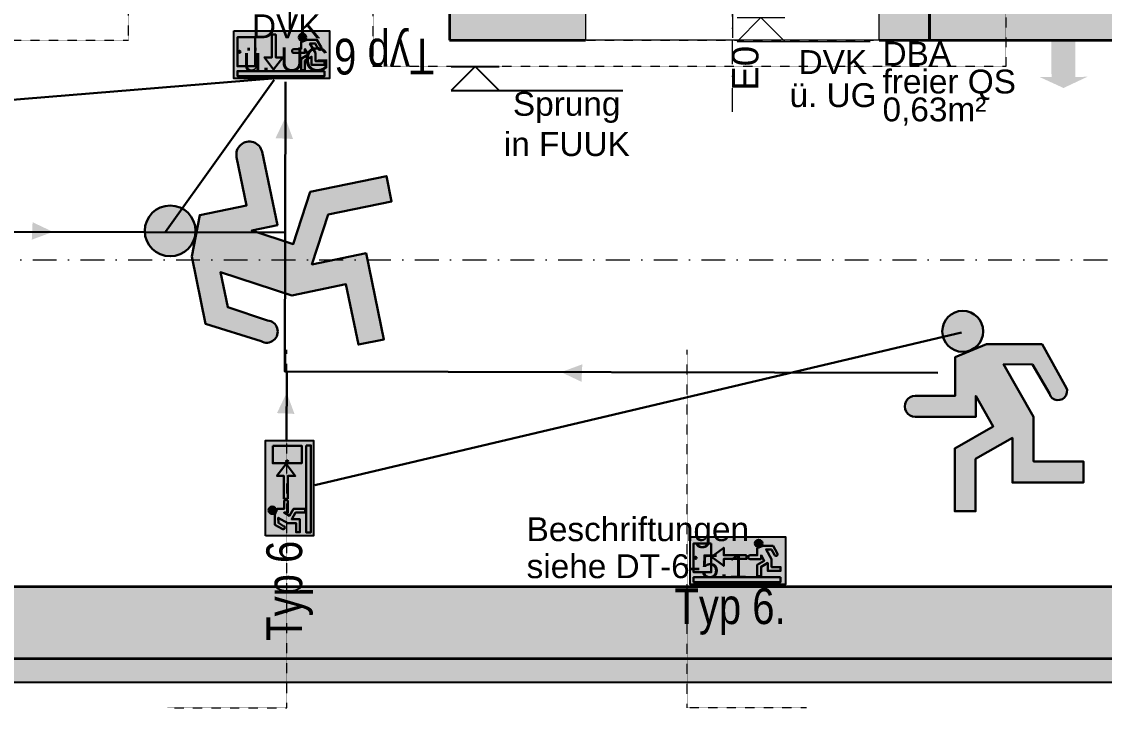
# Model space of a CAD drawing. Header units: millimetres. Extents: x 32522367 to 32638135, y 41424826 to 41540167.
# Drawn here: x 32558326 to 32562862, y 41509538 to 41512432 of the extents above; entities that cross this region are included whole.
import ezdxf
from ezdxf.enums import TextEntityAlignment as Align

# ---------------------------------------------------------------- set-up
doc = ezdxf.new("R2010")
doc.units = ezdxf.units.MM
for name, pattern in [('Achse', [0.2, 0.1, -0.05, 0, -0.05]), ('Raster', [0.2, 0.1, -0.05, 0, -0.05]), ('Strichlinie eng', [0.1, 0.075, -0.025])]:
    doc.linetypes.add(name, pattern=pattern)
for name, color, linetype in [('000 Achsraster Haupt', 251, 'Continuous'), ('110 Wand Aussen', 251, 'Continuous'), ('120 Wand Innen tragend', 251, 'Continuous'), ('130 Wand Innen', 251, 'Continuous'), ('215 DVK darüber', 251, 'Continuous'), ('220 Bodenaufbau', 251, 'Continuous'), ('240 Unterdaemmung', 251, 'Continuous'), ('715 Lueftung', 251, 'Continuous'), ('811 Raum 2.Erschließung_ Nebenräume_Allg.räume_Technik', 251, 'Continuous'), ('Archicad Tür-Marker', 251, 'Continuous'), ('Archicad Türen', 251, 'Continuous'), ('dp_GE_SIBEL', 80, 'Continuous')]:
    doc.layers.add(name, color=color, linetype=linetype)
for name, color, linetype, lineweight in [('000 Achsraster Haupt_Stift_Nr__1', 251, 'Continuous', 13), ('110 Wand Aussen_Stift_Nr__24', 251, 'Continuous', 13), ('110 Wand Aussen_Stift_Nr__29', 251, 'Continuous', 13), ('110 Wand Aussen_Stift_Nr__7', 251, 'Continuous', 25), ('110 Wand Aussen_Stift_Nr__8', 251, 'Continuous', 35), ('120 Wand Innen tragend_Stift_Nr__24', 251, 'Continuous', 13), ('120 Wand Innen tragend_Stift_Nr__78', 251, 'Continuous', 13), ('120 Wand Innen tragend_Stift_Nr__8', 251, 'Continuous', 35), ('130 Wand Innen_Stift_Nr__23', 251, 'Continuous', 13), ('130 Wand Innen_Stift_Nr__4', 251, 'Continuous', 35), ('215 DVK darunter_Stift_Nr__1', 251, 'Continuous', 13), ('215 DVK darüber_Stift_Nr__16', 251, 'Continuous', 25), ('215 DVK darüber_Stift_Nr__17', 251, 'Continuous', 18), ('220 Bodenaufbau_Stift_Nr__6', 251, 'Continuous', 13), ('240 Unterdaemmung_Stift_Nr__6', 251, 'Continuous', 13), ('250 Traeger Unterzug_Stift_Nr__1', 251, 'Continuous', 13), ('410 Treppe_Stift_Nr__1', 251, 'Continuous', 13), ('715 Lueftung_Stift_Nr__121', 251, 'Continuous', 13), ('715 Lueftung_Stift_Nr__149', 251, 'Continuous', 13), ('851 Marker Schnittführung Haupt_Stift_Nr__2', 251, 'Continuous', 18), ('851 Marker Schnittführung Neben_Stift_Nr__2', 251, 'Continuous', 18), ('958 Detail Beschriftung_Stift_Nr__154', 251, 'Continuous', 13), ('970 Brandschutz Beschriftung.Texte_ Bemaßung_ Symbole_ Fluchtwege_Stift_Nr__101', 251, 'Continuous', 50), ('Archicad Tür-Marker_Stift_Nr__1', 251, 'Continuous', 13), ('Archicad Türen_Stift_Nr__1', 251, 'Continuous', 13), ('Archicad Türen_Stift_Nr__8', 251, 'Continuous', 35), ('dp_GE_ST_Attribut_Attribut1', 250, 'Continuous', 5)]:
    doc.layers.add(name, color=color, linetype=linetype, lineweight=lineweight)
doc.layers.add('E2_LEHR_MENSCH_NATIVE', color=112, linetype='Continuous', lineweight=35, true_color=0x20dd55)
doc.layers.add('E2_LEHR_WEG_B_INTERPRETATION', color=112, linetype='Continuous', lineweight=80, true_color=0x20dd55)
doc.layers.add('E_NACHRTECH', color=3, linetype='Continuous', true_color=0x00fa00)
doc.styles.add('DPG_TXT', font='arial.ttf', dxfattribs={"width": 0.8})
doc.styles.add('ERSTELLTER_STIL_1', font='arial.ttf')

# ---------------------------------------------------------------- blocks, each defined once
blk = doc.blocks.new('9809550')
at = {"color": 18, "lineweight": 30, "true_color": 0x000000}
for points in [[(423921.7, 99168.8), (423956.8, 99168.8), (423956.8, 99202.9), (423984.5, 99214.5), (424033.7, 99214.5), (424053.8, 99178.3)], [(424040.2, 99170.9), (424025.2, 99196.7), (423999.7, 99196.8), (424026.2, 99150.3), (424026.2, 99110.9), (424070.2, 99110.9), (424070.2, 99092.3), (424007.5, 99092.3), (424007.5, 99131.7), (423975, 99113.1), (423975, 99067), (423956.5, 99067), (423956.5, 99122.4), (423990.5, 99141.9), (423975.1, 99168.8), (423975.1, 99150.2), (423921.7, 99150.3)]]:
    blk.add_lwpolyline(points, dxfattribs=at)
blk.add_circle((423963.6, 99225.9), 18.1, dxfattribs=at)
for centre, radius, start, end in [((423921.7, 99159.5), 9.27, 89.9849, 270.0151), ((424047.8, 99173.1), 7.96, 195.7299, 41.4005)]:
    blk.add_arc(centre, radius, start, end, dxfattribs=at)
blk = doc.blocks.new('RIVO_ARR_left')
at = {"true_color": 0x56c81e}
h = blk.add_hatch(color=72, dxfattribs=at)
h.dxf.hatch_style = 1
h.paths.add_polyline_path([(2487.16, 1644.96), (2487.16, 1636.12), (2504.83, 1636.12), (2504.83, 1644.96)])
h.paths.add_polyline_path([(2497.62, 1641.55), (2497.63, 1640.85), (2493.39, 1640.85), (2493.39, 1639.56), (2491.13, 1641.24), (2493.4, 1642.94), (2493.4, 1641.55)], flags=16)
h.paths.add_polyline_path([(2498.26, 1641.55), (2499.6, 1641.55), (2499.6, 1642.85), (2500.12, 1643.09, -0.535619), (2499.17, 1643.72, -1), (2500.55, 1643.72, -0.302406), (2500.12, 1643.09), (2500.66, 1643.29), (2502.53, 1643.29), (2503.29, 1641.91, -1.25347), (2502.78, 1641.63), (2502.2, 1642.61), (2501.24, 1642.61), (2502.24, 1640.84), (2502.24, 1639.34), (2503.92, 1639.34), (2503.92, 1638.63), (2501.53, 1638.63), (2501.53, 1640.13), (2500.29, 1639.43), (2500.29, 1637.67), (2499.59, 1637.67), (2499.59, 1639.78), (2500.88, 1640.52), (2500.3, 1641.55), (2500.3, 1640.84), (2498.26, 1640.84, -1)], flags=16)
h.paths.add_polyline_path([(2491.07, 1638.39), (2487.82, 1638.39), (2487.82, 1643.74), (2491.07, 1643.74)], flags=16)
h.paths.add_polyline_path([(2503.92, 1637.48), (2503.92, 1636.57), (2487.82, 1636.57), (2487.82, 1637.48)], flags=16)
h.paths.add_polyline_path([(2488.38, 1641.07, -1), (2488, 1641.07, -1)], flags=0)
at = {"true_color": 0xffffff}
h = blk.add_hatch(color=7, dxfattribs=at)
h.dxf.hatch_style = 1
h.paths.add_polyline_path([(2487.82, 1638.39), (2491.07, 1638.39), (2491.07, 1643.74), (2487.82, 1643.74)])
h.paths.add_polyline_path([(2488.38, 1641.07, -1), (2488, 1641.07, -1)], flags=16)
h = blk.add_hatch(color=7, dxfattribs=at)
h.dxf.hatch_style = 1
h.paths.add_polyline_path([(2493.39, 1639.56), (2493.39, 1640.85), (2497.63, 1640.85), (2497.62, 1641.55), (2493.4, 1641.55), (2493.4, 1642.94), (2491.13, 1641.24)])
h = blk.add_hatch(color=7, dxfattribs=at)
h.dxf.hatch_style = 1
h.paths.add_polyline_path([(2500.88, 1640.52), (2499.59, 1639.78), (2499.59, 1637.67), (2500.29, 1637.67), (2500.29, 1639.43), (2501.53, 1640.13), (2501.53, 1638.63), (2503.92, 1638.63), (2503.92, 1639.34), (2502.24, 1639.34), (2502.24, 1640.84), (2501.24, 1642.61), (2502.2, 1642.61), (2502.78, 1641.63, 1.25347), (2503.29, 1641.91), (2502.53, 1643.29), (2500.66, 1643.29), (2499.6, 1642.85), (2499.6, 1641.55), (2498.26, 1641.55, 1), (2498.26, 1640.84), (2500.3, 1640.84), (2500.3, 1641.55)])
h = blk.add_hatch(color=7, dxfattribs=at)
h.dxf.hatch_style = 1
h.paths.add_polyline_path([(2500.55, 1643.72, 1), (2499.17, 1643.72, 1)])
h = blk.add_hatch(color=7, dxfattribs=at)
h.dxf.hatch_style = 1
h.paths.add_polyline_path([(2488.38, 1641.07, 1), (2488, 1641.07, 1)])
h = blk.add_hatch(color=7, dxfattribs=at)
h.dxf.hatch_style = 1
h.paths.add_polyline_path([(2487.82, 1637.48), (2487.82, 1636.57), (2503.92, 1636.57), (2503.92, 1637.48)])
blk.add_lwpolyline([(2487.16, 1644.96), (2504.83, 1644.96), (2504.83, 1636.12), (2487.16, 1636.12)], close=True)
at = {"color": 18, "lineweight": 30, "true_color": 0x000000}
for points in [[(2491.07, 1643.74), (2487.82, 1643.74), (2487.82, 1638.39), (2491.07, 1638.39)], [(2503.92, 1637.48), (2487.82, 1637.48), (2487.82, 1636.57), (2503.92, 1636.57)]]:
    blk.add_lwpolyline(points, close=True, dxfattribs=at)
blk.add_lwpolyline([(2497.62, 1641.55), (2493.4, 1641.55), (2493.4, 1642.94), (2491.13, 1641.24), (2493.39, 1639.56), (2493.39, 1640.85), (2497.63, 1640.85), (2497.62, 1641.55)], dxfattribs=at)
blk.add_circle((2488.19, 1641.07), 0.19, dxfattribs=at)
at = {"xscale": 0.0381026673526157, "yscale": 0.0381026673526157, "zscale": 0.0381026673526157}
blk.add_blockref('9809550', (-13654.29, -2137.05), dxfattribs=at)
blk = doc.blocks.new('RIVO_ARR_down')
at = {"true_color": 0x56c81e}
h = blk.add_hatch(color=72, dxfattribs=at)
h.dxf.hatch_style = 1
h.paths.add_polyline_path([(2487.16, 1656.78), (2487.16, 1647.95), (2504.83, 1647.95), (2504.83, 1656.78)])
h.paths.add_polyline_path([(2496.19, 1651.84), (2494.51, 1649.58), (2492.81, 1651.85), (2494.2, 1651.85), (2494.2, 1656.07), (2494.9, 1656.08), (2494.9, 1651.84)], flags=16)
h.paths.add_polyline_path([(2498.26, 1653.37), (2499.6, 1653.37), (2499.6, 1654.67), (2500.12, 1654.91, -0.535619), (2499.17, 1655.55, -1), (2500.55, 1655.55, -0.302406), (2500.12, 1654.91), (2500.66, 1655.11), (2502.53, 1655.11), (2503.29, 1653.73, -1.25347), (2502.78, 1653.45), (2502.2, 1654.43), (2501.24, 1654.44), (2502.24, 1652.67), (2502.24, 1651.16), (2503.92, 1651.16), (2503.92, 1650.46), (2501.53, 1650.46), (2501.53, 1651.96), (2500.29, 1651.25), (2500.29, 1649.49), (2499.59, 1649.49), (2499.59, 1651.6), (2500.88, 1652.34), (2500.3, 1653.37), (2500.3, 1652.66), (2498.26, 1652.67, -1)], flags=16)
h.paths.add_polyline_path([(2503.92, 1649.3), (2503.92, 1648.39), (2487.82, 1648.39), (2487.82, 1649.3)], flags=16)
h.paths.add_polyline_path([(2491.07, 1650.21), (2487.82, 1650.21), (2487.82, 1655.56), (2491.07, 1655.56)], flags=16)
h.paths.add_polyline_path([(2488, 1652.89, -1), (2488.38, 1652.89, -1)], flags=0)
at = {"true_color": 0xffffff}
h = blk.add_hatch(color=7, dxfattribs=at)
h.dxf.hatch_style = 1
h.paths.add_polyline_path([(2487.82, 1655.56), (2487.82, 1650.21), (2491.07, 1650.21), (2491.07, 1655.56)])
h.paths.add_polyline_path([(2488.38, 1652.89, -1), (2488, 1652.89, -1)], flags=16)
h = blk.add_hatch(color=7, dxfattribs=at)
h.dxf.hatch_style = 1
h.paths.add_polyline_path([(2494.9, 1651.84), (2494.9, 1656.08), (2494.2, 1656.07), (2494.2, 1651.85), (2492.81, 1651.85), (2494.51, 1649.58), (2496.19, 1651.84)])
h = blk.add_hatch(color=7, dxfattribs=at)
h.dxf.hatch_style = 1
h.paths.add_polyline_path([(2499.6, 1653.37), (2498.26, 1653.37, 1), (2498.26, 1652.67), (2500.3, 1652.66), (2500.3, 1653.37), (2500.88, 1652.34), (2499.59, 1651.6), (2499.59, 1649.49), (2500.29, 1649.49), (2500.29, 1651.25), (2501.53, 1651.96), (2501.53, 1650.46), (2503.92, 1650.46), (2503.92, 1651.16), (2502.24, 1651.16), (2502.24, 1652.67), (2501.24, 1654.44), (2502.2, 1654.43), (2502.78, 1653.45, 1.25347), (2503.29, 1653.73), (2502.53, 1655.11), (2500.66, 1655.11), (2499.6, 1654.67)])
h = blk.add_hatch(color=7, dxfattribs=at)
h.dxf.hatch_style = 1
h.paths.add_polyline_path([(2499.17, 1655.55, 1), (2500.55, 1655.55, 1)])
h = blk.add_hatch(color=7, dxfattribs=at)
h.dxf.hatch_style = 1
h.paths.add_polyline_path([(2488, 1652.89, 1), (2488.38, 1652.89, 1)])
h = blk.add_hatch(color=7, dxfattribs=at)
h.dxf.hatch_style = 1
h.paths.add_polyline_path([(2487.82, 1649.3), (2487.82, 1648.39), (2503.92, 1648.39), (2503.92, 1649.3)])
blk.add_lwpolyline([(2487.16, 1656.78), (2504.83, 1656.78), (2504.83, 1647.95), (2487.16, 1647.95)], close=True)
at = {"color": 18, "lineweight": 30, "true_color": 0x000000}
for points in [[(2491.07, 1655.56), (2487.82, 1655.56), (2487.82, 1650.21), (2491.07, 1650.21)], [(2503.92, 1649.3), (2487.82, 1649.3), (2487.82, 1648.39), (2503.92, 1648.39)]]:
    blk.add_lwpolyline(points, close=True, dxfattribs=at)
blk.add_lwpolyline([(2494.2, 1656.07), (2494.2, 1651.85), (2492.81, 1651.85), (2494.51, 1649.58), (2496.19, 1651.84), (2494.9, 1651.84), (2494.9, 1656.08), (2494.2, 1656.07)], dxfattribs=at)
blk.add_circle((2488.19, 1652.89), 0.19, dxfattribs=at)
at = {"xscale": 0.0381026673526157, "yscale": 0.0381026673526157, "zscale": 0.0381026673526157}
blk.add_blockref('9809550', (-13654.29, -2125.22), dxfattribs=at)
blk = doc.blocks.new('RIVO_ARR_right')
at = {"true_color": 0x56c81e}
h = blk.add_hatch(color=72, dxfattribs=at)
h.dxf.hatch_style = 1
h.paths.add_polyline_path([(2487.16, 1634.5), (2487.16, 1625.66), (2504.83, 1625.66), (2504.83, 1634.5)])
h.paths.add_polyline_path([(2492.61, 1633.26, -0.535619), (2491.66, 1632.63), (2492.18, 1632.39), (2492.18, 1631.09), (2493.52, 1631.09, -0.998804), (2493.52, 1630.38), (2491.49, 1630.38), (2491.49, 1631.09), (2490.9, 1630.06), (2492.19, 1629.32), (2492.19, 1627.21), (2491.49, 1627.21), (2491.49, 1628.96), (2490.25, 1629.67), (2490.25, 1628.17), (2487.86, 1628.17), (2487.86, 1628.88), (2489.54, 1628.88), (2489.54, 1630.38), (2490.55, 1632.15), (2489.58, 1632.15), (2489.01, 1631.17, -1.25347), (2488.49, 1631.45), (2489.25, 1632.83), (2491.13, 1632.83), (2491.66, 1632.63, -0.302406), (2491.24, 1633.26, -1)], flags=16)
h.paths.add_polyline_path([(2498.29, 1631.11), (2498.29, 1632.4), (2500.54, 1630.72), (2498.27, 1629.02), (2498.27, 1630.4), (2494.05, 1630.4), (2494.05, 1631.11)], flags=16)
h.paths.add_polyline_path([(2500.61, 1633.18), (2503.85, 1633.18), (2503.85, 1627.83), (2500.61, 1627.83)], flags=16)
h.paths.add_polyline_path([(2503.92, 1627.01), (2503.92, 1626.11), (2487.82, 1626.11), (2487.82, 1627.01)], flags=16)
h.paths.add_polyline_path([(2501.16, 1630.51, -1), (2500.78, 1630.51, -1)], flags=0)
at = {"true_color": 0xffffff}
h = blk.add_hatch(color=7, dxfattribs=at)
h.dxf.hatch_style = 1
h.paths.add_polyline_path([(2492.18, 1632.39), (2491.13, 1632.83), (2489.25, 1632.83), (2488.49, 1631.45, 1.25347), (2489.01, 1631.17), (2489.58, 1632.15), (2490.55, 1632.15), (2489.54, 1630.38), (2489.54, 1628.88), (2487.86, 1628.88), (2487.86, 1628.17), (2490.25, 1628.17), (2490.25, 1629.67), (2491.49, 1628.96), (2491.49, 1627.21), (2492.19, 1627.21), (2492.19, 1629.32), (2490.9, 1630.06), (2491.49, 1631.09), (2491.49, 1630.38), (2493.52, 1630.38, 0.998804), (2493.52, 1631.09), (2492.18, 1631.09)])
h = blk.add_hatch(color=7, dxfattribs=at)
h.dxf.hatch_style = 1
h.paths.add_polyline_path([(2491.24, 1633.26, 1), (2492.61, 1633.26, 1)])
h = blk.add_hatch(color=7, dxfattribs=at)
h.dxf.hatch_style = 1
h.paths.add_polyline_path([(2500.61, 1627.83), (2503.85, 1627.83), (2503.85, 1633.18), (2500.61, 1633.18)])
h.paths.add_polyline_path([(2501.16, 1630.51, -1), (2500.78, 1630.51, -1)], flags=16)
h = blk.add_hatch(color=7, dxfattribs=at)
h.dxf.hatch_style = 1
h.paths.add_polyline_path([(2498.29, 1631.11), (2494.05, 1631.11), (2494.05, 1630.4), (2498.27, 1630.4), (2498.27, 1629.02), (2500.54, 1630.72), (2498.29, 1632.4)])
h = blk.add_hatch(color=7, dxfattribs=at)
h.dxf.hatch_style = 1
h.paths.add_polyline_path([(2500.78, 1630.51, 1), (2501.16, 1630.51, 1)])
h = blk.add_hatch(color=7, dxfattribs=at)
h.dxf.hatch_style = 1
h.paths.add_polyline_path([(2487.82, 1627.01), (2487.82, 1626.11), (2503.92, 1626.11), (2503.92, 1627.01)])
blk.add_lwpolyline([(2487.16, 1634.5), (2504.83, 1634.5), (2504.83, 1625.66), (2487.16, 1625.66)], close=True)
at = {"color": 18, "lineweight": 30, "true_color": 0x000000}
for points in [[(2503.85, 1633.18), (2500.61, 1633.18), (2500.61, 1627.83), (2503.85, 1627.83)], [(2503.92, 1627.01), (2487.82, 1627.01), (2487.82, 1626.11), (2503.92, 1626.11)]]:
    blk.add_lwpolyline(points, close=True, dxfattribs=at)
blk.add_lwpolyline([(2494.05, 1630.4), (2498.27, 1630.4), (2498.27, 1629.02), (2500.54, 1630.72), (2498.29, 1632.4), (2498.29, 1631.11), (2494.05, 1631.11), (2494.05, 1630.4)], dxfattribs=at)
blk.add_circle((2500.97, 1630.51), 0.19, dxfattribs=at)
at = {"xscale": -0.0381026673526157, "yscale": 0.0381026673526157, "zscale": 0.0381026673526157, "rotation": 359.9999999997448}
blk.add_blockref('9809550', (18646.07, -2147.51), dxfattribs=at)
blk = doc.blocks.new('Decke_7', base_point=(17.0326, 21.525))
at = {"layer": '240 Unterdaemmung_Stift_Nr__6', "color": 7, "linetype": 'Continuous', "lineweight": 13, "flags": 128}
blk.add_lwpolyline([(24.4963, 19.3339), (34.7434, 54.241), (34.7447, 54.2406), (35.1306, 55.5551), (35.1299, 55.5553), (36.4679, 60.113), (29.0035, 62.3042), (28.5106, 60.625), (29.1151, 60.4476), (28.3405, 57.8089), (27.736, 57.9864), (26.9952, 55.4629), (27.8684, 55.2065), (27.4811, 53.8873)], dxfattribs=at)
blk = doc.blocks.new('Decke_17', base_point=(29.8761, 72.0219))
at = {"layer": '220 Bodenaufbau_Stift_Nr__6', "color": 7, "linetype": 'Continuous', "lineweight": 13, "flags": 128}
blk.add_lwpolyline([(29.8761, 72.0219), (27.2931, 63.2232), (36.3893, 60.5529), (37.0343, 62.7502), (35.2976, 63.26), (35.4075, 63.6343), (34.2273, 63.9807), (34.1174, 63.6065), (33.5705, 63.7671), (35.5084, 70.3685)], close=True, dxfattribs=at)
blk = doc.blocks.new('Öffnung_97')
at = {"layer": '120 Wand Innen tragend_Stift_Nr__78', "color": 5, "linetype": 'Achse', "lineweight": 13}
blk.add_line((34.623, 63.1454), (34.8427, 63.8938), dxfattribs=at)
blk = doc.blocks.new('Wand_8', base_point=(36.6772, 60.4684))
at = {"layer": '110 Wand Aussen_Stift_Nr__24', "linetype": 'Continuous', "lineweight": 13}
blk.add_hatch(color=92, dxfattribs=at).paths.add_polyline_path([(29.1546, 62.6767), (29.1421, 62.3678), (36.3048, 60.2651), (36.3893, 60.5529)])
at = {"layer": '110 Wand Aussen_Stift_Nr__29', "linetype": 'Continuous', "lineweight": 13}
blk.add_hatch(color=6, dxfattribs=at).paths.add_polyline_path([(29.1421, 62.3678), (29.1379, 62.2648), (36.5645, 60.0846), (36.5927, 60.1806)])
at = {"layer": '110 Wand Aussen_Stift_Nr__7', "color": 7, "linetype": 'Continuous', "lineweight": 25, "flags": 128}
blk.add_lwpolyline([(29.1379, 62.2648), (36.5645, 60.0846)], dxfattribs=at)
at = {"layer": '110 Wand Aussen_Stift_Nr__8', "color": 7, "linetype": 'Continuous', "lineweight": 35}
blk.add_line((29.1421, 62.3678), (36.3048, 60.2651), dxfattribs=at)
at = {"layer": '110 Wand Aussen_Stift_Nr__8', "color": 7, "linetype": 'Continuous', "lineweight": 35, "flags": 128}
blk.add_lwpolyline([(36.3893, 60.5529), (29.1546, 62.6767)], dxfattribs=at)
blk = doc.blocks.new('Teleskoptür 27')
at = {"layer": 'Archicad Türen', "linetype": 'Continuous', "lineweight": 0, "true_color": 0xffffff}
for points in [[(0.0225, 0.095), (0.0225, 0.135), (-0.445, 0.135), (-0.445, 0.095)], [(0.47, 0.05), (0.47, 0.09), (0.0025, 0.09), (0.0025, 0.05)]]:
    blk.add_hatch(color=7, dxfattribs=at).paths.add_polyline_path(points)
at = {"layer": 'Archicad Türen_Stift_Nr__1', "color": 7, "linetype": 'Continuous', "lineweight": 13}
for p, q in [((0.0225, 0.235), (-0.0775, 0.285)), ((-0.445, 0.235), (0.0225, 0.235)), ((0.0225, 0.235), (-0.0775, 0.185)), ((0.9575, 0.135), (-0.635, 0.135)), ((-0.635, 0.135), (-0.635, 0)), ((-0.48, 0.118), (-0.48, 0.135)), ((-0.48, 0.135), (-0.45, 0.135)), ((-0.4785, 0.118), (-0.48, 0.118)), ((-0.4515, 0.1335), (-0.4785, 0.1335)), ((-0.4785, 0.1335), (-0.4785, 0.118)), ((-0.4515, 0.0015), (-0.4515, 0.1335)), ((-0.45, 0.135), (-0.45, 0)), ((0.0225, 0.135), (-0.445, 0.135)), ((-0.445, 0.135), (-0.445, 0.095)), ((-0.445, 0.095), (0.0225, 0.095)), ((0.0225, 0.095), (0.0225, 0.135)), ((0.9575, 0), (0.9575, 0.135)), ((0.47, 0.09), (0.0025, 0.09)), ((0.0025, 0.09), (0.0025, 0.05)), ((0.0025, 0.05), (0.47, 0.05)), ((0.47, 0.05), (0.47, 0.09)), ((0.9575, 0.045), (-0.635, 0.045)), ((-0.635, 0), (-0.635, 0.03)), ((-0.635, 0.03), (-0.618, 0.03)), ((0.9575, 0), (-0.635, 0)), ((-0.45, 0), (-0.635, 0)), ((-0.618, 0.0285), (-0.6335, 0.0285)), ((-0.6335, 0.0285), (-0.6335, 0.0015)), ((-0.6335, 0.0015), (-0.4515, 0.0015)), ((-0.618, 0.03), (-0.618, 0.0285)), ((0.45, 0), (0.45, 0.045)), ((0.45, 0.045), (0.4635, 0.045)), ((0.635, 0), (0.45, 0)), ((0.4635, 0.0435), (0.4515, 0.0435)), ((0.4515, 0.0435), (0.4515, 0.0015)), ((0.4515, 0.0015), (0.6335, 0.0015)), ((0.4635, 0.045), (0.4635, 0.0435)), ((0.618, 0.0285), (0.618, 0.03)), ((0.618, 0.03), (0.635, 0.03)), ((0.6335, 0.0285), (0.618, 0.0285)), ((0.6335, 0.0015), (0.6335, 0.0285)), ((0.635, 0.03), (0.635, 0))]:
    blk.add_line(p, q, dxfattribs=at)
at = {"layer": 'Archicad Türen_Stift_Nr__1', "color": 7, "linetype": 'Strichlinie eng', "lineweight": 13}
for p, q in [((0.9575, 0.115), (-0.635, 0.115)), ((0.9575, 0.07), (-0.635, 0.07))]:
    blk.add_line(p, q, dxfattribs=at)
at = {"layer": 'Archicad Türen_Stift_Nr__8', "color": 7, "linetype": 'Continuous', "lineweight": 35}
for p, q in [((-0.615, 0), (-0.615, -0.18)), ((0.615, 0), (0.615, -0.18))]:
    blk.add_line(p, q, dxfattribs=at)
blk = doc.blocks.new('T Marker AUT 27_11')
at = {"layer": 'Archicad Tür-Marker_Stift_Nr__1', "color": 7, "linetype": 'Continuous', "lineweight": 13}
blk.add_line((0, -0.43), (0, 0.2), dxfattribs=at)
at = {"layer": 'Archicad Tür-Marker_Stift_Nr__1', "color": 7, "lineweight": 13, "style": 'ERSTELLTER_STIL_1'}
for tag, height, p in [('stHeightText1st50', 0.1, (-0.165, 0.1026)), ('DUMMY_268', 0.1, (0.0264, 0.1026)), ('DUMMY_269', 0.0667, (0.0931, -0.0825)), ('DUMMY_270', 0.0667, (-0.0983, -0.1588))]:
    blk.add_attdef(tag, text='', height=height, rotation=270, dxfattribs=at).set_placement(p, align=Align.BOTTOM_LEFT)
blk = doc.blocks.new('Wand_46', base_point=(35.3856, 63.4531))
at = {"layer": '120 Wand Innen tragend_Stift_Nr__24', "linetype": 'Continuous', "lineweight": 13}
for points in [[(33.8531, 64.0906), (33.8024, 63.9179), (34.1766, 63.808), (34.2273, 63.9807)], [(35.4075, 63.6343), (35.3568, 63.4615), (35.3856, 63.4531), (35.4363, 63.6258)]]:
    blk.add_hatch(color=92, dxfattribs=at).paths.add_polyline_path(points)
at = {"layer": '120 Wand Innen tragend_Stift_Nr__8', "color": 7, "linetype": 'Continuous', "lineweight": 35}
for p, q in [((34.2273, 63.9807), (34.1766, 63.808)), ((35.4075, 63.6343), (35.3568, 63.4615))]:
    blk.add_line(p, q, dxfattribs=at)
at = {"layer": '120 Wand Innen tragend_Stift_Nr__8', "color": 7, "linetype": 'Continuous', "lineweight": 35, "flags": 128}
for points in [[(33.8531, 64.0906), (33.8024, 63.9179)], [(34.2273, 63.9807), (33.8531, 64.0906)], [(33.8024, 63.9179), (34.1766, 63.808)], [(35.3856, 63.4531), (35.4363, 63.6258)], [(35.4363, 63.6258), (35.4075, 63.6343)], [(35.3568, 63.4615), (35.3856, 63.4531)]]:
    blk.add_lwpolyline(points, dxfattribs=at)
at = {"layer": 'Archicad Tür-Marker', "color": 7, "lineweight": 13}
ref = blk.add_blockref('T Marker AUT 27_11', (34.7667, 63.6348), dxfattribs=dict(at, rotation=163.6400935152804))
ref.add_attrib('stHeightText1st50', '200', dxfattribs={"layer": 'Archicad Tür-Marker_Stift_Nr__1', "color": 7, "lineweight": 13, "height": 0.1, "rotation": 73.6401, "style": 'ERSTELLTER_STIL_1'}).set_placement((34.9053, 63.5537), align=Align.BOTTOM_LEFT)
ref.add_attrib('DUMMY_268', '90', dxfattribs={"layer": 'Archicad Tür-Marker_Stift_Nr__1', "color": 7, "lineweight": 13, "height": 0.1, "rotation": 73.6401, "style": 'ERSTELLTER_STIL_1'}).set_placement((34.7216, 63.6077), align=Align.BOTTOM_LEFT)
at = {"layer": 'Archicad Türen', "color": 7, "linetype": 'Continuous', "lineweight": 13, "xscale": -0.9999999999999998, "rotation": 343.6400935152804}
blk.add_blockref('Teleskoptür 27', (34.8174, 63.8075), dxfattribs=at)
blk = doc.blocks.new('Wand_162', base_point=(35.4991, 63.2009))
at = {"layer": '130 Wand Innen_Stift_Nr__23', "linetype": 'Continuous', "lineweight": 13}
blk.add_hatch(color=91, dxfattribs=at).paths.add_polyline_path([(35.4991, 63.2009), (36.5355, 62.8967), (36.5693, 63.0118), (35.5329, 63.316)])
at = {"layer": '130 Wand Innen_Stift_Nr__4', "color": 7, "linetype": 'Continuous', "lineweight": 35, "flags": 128}
for points in [[(35.5329, 63.316), (35.4991, 63.2009)], [(36.5693, 63.0118), (35.5329, 63.316)], [(35.4991, 63.2009), (36.5355, 62.8967)], [(36.5355, 62.8967), (36.5693, 63.0118)]]:
    blk.add_lwpolyline(points, dxfattribs=at)
blk = doc.blocks.new('Wand_164', base_point=(35.4991, 63.2009))
at = {"layer": '120 Wand Innen tragend_Stift_Nr__24', "linetype": 'Continuous', "lineweight": 13}
for points in [[(33.5705, 63.7671), (34.1174, 63.6065), (34.1681, 63.7792), (33.6212, 63.9398)], [(35.3483, 63.4328), (35.2976, 63.26), (35.4991, 63.2009), (35.5498, 63.3736)]]:
    blk.add_hatch(color=92, dxfattribs=at).paths.add_polyline_path(points)
at = {"layer": '120 Wand Innen tragend_Stift_Nr__8', "color": 7, "linetype": 'Continuous', "lineweight": 35, "flags": 128}
for points in [[(33.6212, 63.9398), (33.5705, 63.7671)], [(34.1681, 63.7792), (33.6212, 63.9398)], [(33.5705, 63.7671), (34.1174, 63.6065)], [(35.5498, 63.3736), (35.3483, 63.4328)], [(35.4991, 63.2009), (35.5498, 63.3736)], [(35.2976, 63.26), (35.4991, 63.2009)]]:
    blk.add_lwpolyline(points, dxfattribs=at)
blk = doc.blocks.new('Pfeil Gerade 27_4')
at = {"layer": '715 Lueftung_Stift_Nr__149', "linetype": 'Continuous', "lineweight": 13, "true_color": 0x00cd00}
blk.add_hatch(color=92, dxfattribs=at).paths.add_polyline_path([(0.1, 0), (0.0536, 0.0998), (0.0536, 0.0501), (-0.1, 0.0501), (-0.1, -0.0501), (0.0536, -0.0501), (0.0536, -0.0998)])
blk = doc.blocks.new('Höhenbemaßung_2', base_point=(32.6937, 64.2798))
at = {"layer": '215 DVK darüber_Stift_Nr__17', "color": 190, "linetype": 'Continuous', "lineweight": 18, "true_color": 0x9900ff}
for p, q in [((32.6937, 64.2798), (32.5696, 64.212)), ((32.5978, 64.3079), (32.7897, 64.2516)), ((32.7615, 64.1557), (32.6937, 64.2798)), ((32.5696, 64.212), (32.7615, 64.1557)), ((32.7615, 64.1557), (33.1052, 64.0548))]:
    blk.add_line(p, q, dxfattribs=at)
at = {"layer": '215 DVK darüber_Stift_Nr__17', "color": 190, "lineweight": 18, "true_color": 0x9900ff, "char_height": 0.1, "attachment_point": 7, "rotation": 343.6401, "style": 'ERSTELLTER_STIL_1'}
for s, insert in [('\\A1;{\\pql;\\fArial|b0|i0|c0|p0;\\W1.000000;DVK}', (32.7788, 64.0084)), ('\\A1;{\\pql;\\fArial|b0|i0|c0|p0;\\W1.000000;ü. UG}', (32.7028, 63.8848))]:
    blk.add_mtext(s, dxfattribs=dict(at, insert=insert))
blk = doc.blocks.new('Höhenbemaßung_5', base_point=(34.8487, 63.4908))
at = {"layer": '215 DVK darüber_Stift_Nr__17', "color": 190, "linetype": 'Continuous', "lineweight": 18, "true_color": 0x9900ff}
for p, q in [((34.7528, 63.519), (34.9447, 63.4627)), ((34.8487, 63.4908), (34.7246, 63.423)), ((34.9165, 63.3667), (34.8487, 63.4908)), ((34.7246, 63.423), (34.9165, 63.3667)), ((34.9165, 63.3667), (35.2602, 63.2658))]:
    blk.add_line(p, q, dxfattribs=at)
at = {"layer": '215 DVK darüber_Stift_Nr__17', "color": 190, "lineweight": 18, "true_color": 0x9900ff, "char_height": 0.1, "attachment_point": 7, "rotation": 343.6401, "style": 'ERSTELLTER_STIL_1'}
for s, insert in [('\\A1;{\\pql;\\fArial|b0|i0|c0|p0;\\W1.000000;DVK}', (34.9338, 63.2195)), ('\\A1;{\\pql;\\fArial|b0|i0|c0|p0;\\W1.000000;ü. UG}', (34.8578, 63.0959))]:
    blk.add_mtext(s, dxfattribs=dict(at, insert=insert))
blk = doc.blocks.new('Höhenbemaßung_19', base_point=(33.6428, 63.6312))
at = {"layer": '215 DVK darüber_Stift_Nr__16', "color": 5, "linetype": 'Continuous', "lineweight": 25}
for p, q in [((33.5468, 63.6594), (33.7387, 63.603)), ((33.6428, 63.6312), (33.5186, 63.5634)), ((33.7105, 63.5071), (33.6428, 63.6312)), ((33.5186, 63.5634), (33.7105, 63.5071)), ((33.7105, 63.5071), (34.2077, 63.3611))]:
    blk.add_line(p, q, dxfattribs=at)
at = {"layer": '215 DVK darüber_Stift_Nr__16', "color": 5, "lineweight": 25, "char_height": 0.1, "attachment_point": 7, "rotation": 343.6401, "style": 'ERSTELLTER_STIL_1'}
for s, insert in [('\\A1;{\\pql;\\fArial|b0|i0|c0|p0;\\W1.000000;Sprung}', (33.7277, 63.3599)), ('\\A1;{\\pql;\\fArial|b0|i0|c0|p0;\\W1.000000;in FUUK}', (33.6519, 63.2362))]:
    blk.add_mtext(s, dxfattribs=dict(at, insert=insert))
blk = doc.blocks.new('Standard-Rastermarker_6')
at = {"layer": '000 Achsraster Haupt_Stift_Nr__1', "color": 7, "linetype": 'Raster', "lineweight": 13}
blk.add_line((1, 0), (57.5462, 0), dxfattribs=at)
at = {"layer": '000 Achsraster Haupt_Stift_Nr__1', "color": 7, "lineweight": 13, "style": 'ERSTELLTER_STIL_1'}
for tag, p in [('AC_MarkerText_1_0', (-0.25, 0.075)), ('AC_MarkerText_1_1', (58.7962, 0.075))]:
    blk.add_attdef(tag, text='', height=0.15, dxfattribs=at).set_placement(p, align=Align.TOP_CENTER)
blk = doc.blocks.new('98095500')
at = {"color": 18, "lineweight": 30, "true_color": 0x000000}
for points in [[(423921.73, 99168.82), (423956.82, 99168.82), (423956.82, 99202.95), (423984.52, 99214.53), (424033.69, 99214.53), (424053.79, 99178.33)], [(424040.17, 99170.92), (424025.2, 99196.66), (423999.74, 99196.78), (424026.18, 99150.32), (424026.18, 99110.9), (424070.22, 99110.9), (424070.22, 99092.32), (424007.48, 99092.32), (424007.48, 99131.68), (423974.96, 99113.11), (423974.96, 99066.99), (423956.52, 99066.99), (423956.52, 99122.44), (423990.54, 99141.87), (423975.12, 99168.79), (423975.12, 99150.21), (423921.73, 99150.28)]]:
    blk.add_lwpolyline(points, dxfattribs=at)
blk.add_circle((423963.6, 99225.86), 18.08, dxfattribs=at)
for centre, radius, start, end in [((424047.83, 99173.07), 7.96, 195.72991, 41.40047), ((423921.73, 99159.55), 9.27, 89.9849, 270.0151)]:
    blk.add_arc(centre, radius, start, end, dxfattribs=at)
blk = doc.blocks.new('750298750')
h = blk.add_hatch(color=3)
h.paths.add_polyline_path([(426943.63, 99576.9), (426968.12, 99576.79), (426982.52, 99552.02, 1.25347), (426995.63, 99559.16), (426976.28, 99593.98), (426928.98, 99593.98), (426902.34, 99582.83), (426902.34, 99550.01), (426868.58, 99550.01, 1), (426868.59, 99532.17), (426919.94, 99532.11), (426919.94, 99549.98), (426934.78, 99524.08), (426902.06, 99505.39), (426902.06, 99452.05), (426919.79, 99452.05), (426919.79, 99496.41), (426951.07, 99514.28), (426951.07, 99476.42), (427011.43, 99476.42), (427011.43, 99494.29), (426969.06, 99494.29), (426969.06, 99532.21)])
h.paths.add_polyline_path([(426891.47, 99604.88, 1), (426926.25, 99604.88, 1)])
at = {"xscale": 0.9619413167778113, "yscale": 0.9619413167778113, "zscale": 0.9619413167778113}
blk.add_blockref('98095500', (19080.76, 4155.42), dxfattribs=at)
blk = doc.blocks.new('E2_MOL_LEHRPERSON_ZENTRIERT')
blk.add_blockref('750298750', (-426935.55, -99537.16))

msp = doc.modelspace()

# ---------------------------------------------------------------- linework, layer by layer
at = {"layer": '215 DVK darunter_Stift_Nr__1', "color": 7, "linetype": 'Strichlinie eng', "lineweight": 13}
msp.add_lwpolyline([(32559798.491, 41515813.505), (32562448.497, 41515813.518), (32562448.516, 41512243.518), (32559798.509, 41512243.505)], close=True, dxfattribs=at)
at = {"layer": '250 Traeger Unterzug_Stift_Nr__1', "color": 7, "linetype": 'Strichlinie eng', "lineweight": 13}
msp.add_lwpolyline([(32560688.507, 41512533.509), (32560688.508, 41512353.509), (32561918.508, 41512353.516), (32561918.507, 41512533.516)], close=True, dxfattribs=at)
at = {"layer": '410 Treppe_Stift_Nr__1', "color": 7, "linetype": 'Strichlinie eng', "lineweight": 13}
for p, q in [((32558773.508, 41512353.5), (32558773.508, 41512478.5)), ((32556573.509, 41512353.489), (32558773.508, 41512353.5))]:
    msp.add_line(p, q, dxfattribs=at)
at = {"layer": '811 Raum 2.Erschließung_ Nebenräume_Allg.räume_Technik', "color": 51, "linetype": 'Continuous', "lineweight": 0, "true_color": 0xf5ffa6, "flags": 128}
msp.add_lwpolyline([(32554248.473, 41519233.477), (32554248.519, 41510063.478), (32563728.514, 41510063.526), (32563728.502, 41512353.525), (32560118.508, 41512353.507), (32560118.474, 41519233.508)], close=True, dxfattribs=at)
at = {"layer": '851 Marker Schnittführung Haupt_Stift_Nr__2', "color": 7, "linetype": 'Achse', "lineweight": 18}
msp.add_lwpolyline([(32561614.093, 41509556.499), (32561114.093, 41509556.496), (32561114.086, 41511056.496)], dxfattribs=at)
at = {"layer": '851 Marker Schnittführung Neben_Stift_Nr__2', "color": 7, "linetype": 'Achse', "lineweight": 18}
msp.add_lwpolyline([(32558936.954, 41509556.486), (32559436.954, 41509556.488), (32559436.946, 41511056.488)], dxfattribs=at)
at = {"layer": 'E2_LEHR_WEG_B_INTERPRETATION', "color": 112, "true_color": 0x20dd55}
for points in [[(32559430.231, 41512028.809), (32559462.916, 41511939.881), (32559389.615, 41511943.212)], [(32558457.409, 41511550.664), (32558368.481, 41511517.979), (32558371.812, 41511591.28)], [(32560585.752, 41510963.089), (32560674.68, 41510995.774), (32560671.35, 41510922.473)], [(32559436.293, 41510876.859), (32559468.978, 41510787.931), (32559395.677, 41510791.262)]]:
    msp.add_solid(points, dxfattribs=at)
at = {"layer": 'E_NACHRTECH', "color": 3, "lineweight": 30}
for points in [[(32559449.954, 41512400.37), (32559461.097, 41517270.487)], [(32562163.872, 41510959.478), (32559428.503, 41510965.736), (32559431.282, 41512180.052)], [(32554179.086, 41511560.778), (32559429.838, 41511548.764)], [(32559435.82, 41510674.44), (32559436.486, 41510965.718)]]:
    msp.add_lwpolyline(points, dxfattribs=at)
at = {"layer": 'E_NACHRTECH', "color": 4, "lineweight": 30}
for points in [[(32556261.533, 41511938.018), (32559374.883, 41512192.733)], [(32558928.818, 41511551.398), (32559383.986, 41512188.185)], [(32562263.041, 41511128.752), (32559554.545, 41510489.759)]]:
    msp.add_lwpolyline(points, dxfattribs=at)

# ---------------------------------------------------------------- block references
at = {"layer": '000 Achsraster Haupt', "color": 7, "linetype": 'Continuous', "lineweight": 18, "xscale": 1000, "yscale": 1000, "zscale": 1000, "rotation": 0.0002954042531608}
msp.add_blockref('Standard-Rastermarker_6', (32539163.286, 41511433.406), dxfattribs=at)
at = {"layer": '110 Wand Aussen', "color": 7, "lineweight": 35, "xscale": 1000, "yscale": 1000, "zscale": 1000, "rotation": 16.36019999999994}
msp.add_blockref('Wand_8', (32564028.514, 41510063.528), dxfattribs=at)
at = {"layer": '120 Wand Innen tragend', "color": 7, "lineweight": 35, "xscale": 1000, "yscale": 1000, "zscale": 1000, "rotation": 16.36019999999994}
for name, p in [('Wand_46', (32561948.507, 41512563.516)), ('Wand_164', (32562128.508, 41512353.517))]:
    msp.add_blockref(name, p, dxfattribs=at)
at = {"layer": '120 Wand Innen tragend', "color": 7, "linetype": 'Continuous', "lineweight": 13, "xscale": 1000, "yscale": 1000, "zscale": 1000, "rotation": 16.36019999999994}
msp.add_blockref('Öffnung_97', (32545868.865, 41441712.417), dxfattribs=at)
at = {"layer": '130 Wand Innen', "color": 7, "lineweight": 35, "xscale": 1000, "yscale": 1000, "zscale": 1000, "rotation": 16.36019999999994}
msp.add_blockref('Wand_162', (32562128.508, 41512353.517), dxfattribs=at)
at = {"layer": '215 DVK darüber', "color": 190, "lineweight": 18, "true_color": 0x9900ff, "xscale": 1000, "yscale": 1000, "zscale": 1000, "rotation": 16.36019999999994}
for name, p in [('Höhenbemaßung_2', (32559132.813, 41512598.501)), ('Höhenbemaßung_5', (32561422.786, 41512448.513))]:
    msp.add_blockref(name, p, dxfattribs=at)
at = {"layer": '215 DVK darüber', "color": 5, "lineweight": 25, "xscale": 1000, "yscale": 1000, "zscale": 1000, "rotation": 16.36019999999994}
msp.add_blockref('Höhenbemaßung_19', (32560226.106, 41512243.507), dxfattribs=at)
at = {"layer": '220 Bodenaufbau', "color": 7, "linetype": 'Continuous', "lineweight": 13, "xscale": 1000, "yscale": 1000, "zscale": 1000, "rotation": 16.36019999999994}
msp.add_blockref('Decke_17', (32554248.473, 41519233.477), dxfattribs=at)
at = {"layer": '240 Unterdaemmung', "color": 7, "linetype": 'Continuous', "lineweight": 13, "xscale": 1000, "yscale": 1000, "zscale": 1000, "rotation": 16.36019999999994}
msp.add_blockref('Decke_7', (32556148.734, 41467163.469), dxfattribs=at)
at = {"layer": '715 Lueftung', "color": 7, "linetype": 'Continuous', "lineweight": 13, "xscale": 1000, "yscale": 1000, "zscale": 1000, "rotation": 270.2664406150129}
msp.add_blockref('Pfeil Gerade 27_4', (32562690.199, 41512253.521), dxfattribs=at)
at = {"layer": 'dp_GE_SIBEL'}
ref = msp.add_blockref('RIVO_ARR_down', (32502898.139, 41474878.767), dxfattribs=dict(at, xscale=22.64316256777142, yscale=22.64316256777142))
ref.add_attrib('ATTRIBUT1', 'Typ 6', dxfattribs={"layer": 'dp_GE_ST_Attribut_Attribut1', "height": 150, "rotation": 180, "style": 'DPG_TXT', "width": 0.8, "flags": 8}).set_placement((32559635.374, 41512285.168), align=Align.MIDDLE_RIGHT)
ref = msp.add_blockref('RIVO_ARR_right', (32596358.36, 41453959.27), dxfattribs=dict(at, xscale=22.64316256777667, yscale=22.64316256777667, rotation=90))
ref.add_attrib('ATTRIBUT1', 'Typ 6', dxfattribs={"layer": 'dp_GE_ST_Attribut_Attribut1', "height": 150, "rotation": 90, "style": 'DPG_TXT', "width": 0.8, "flags": 8}).set_placement((32559426.134, 41510256.505), align=Align.MIDDLE_RIGHT)
ref = msp.add_blockref('RIVO_ARR_left', (32504816.103, 41473030.874), dxfattribs=dict(at, xscale=22.64028958875175, yscale=22.64028958875175, zscale=0.9998731193572863))
ref.add_attrib('ATTRIBUT1', 'Typ 6.', dxfattribs={"layer": 'dp_GE_ST_Attribut_Attribut1', "height": 150, "style": 'DPG_TXT', "width": 0.8, "flags": 8}).set_placement((32561526.527, 41509982.455), align=Align.MIDDLE_RIGHT)
at = {"layer": 'E2_LEHR_MENSCH_NATIVE', "color": 112, "true_color": 0x20dd55, "xscale": -6.107755025382402, "yscale": 6.107755025382402, "rotation": 101.6903301834991}
msp.add_blockref('E2_MOL_LEHRPERSON_ZENTRIERT', (32559386.242, 41511478.899), dxfattribs=at)
at = {"layer": 'E2_LEHR_MENSCH_NATIVE', "color": 112, "true_color": 0x20dd55, "xscale": 4.93081338428494, "yscale": 4.93081338428494}
msp.add_blockref('E2_MOL_LEHRPERSON_ZENTRIERT', (32562400, 41510800), dxfattribs=at)

# ---------------------------------------------------------------- texts
at = {"layer": '715 Lueftung_Stift_Nr__121', "color": 1, "linetype": 'Continuous', "lineweight": 13, "true_color": 0xe60000, "insert": (32561932.487, 41511995.237), "char_height": 100, "attachment_point": 7, "rotation": 0.000294, "line_spacing_factor": 0.70046, "style": 'ERSTELLTER_STIL_1'}
msp.add_mtext('\\A1;{\\pql;\\fArial|b0|i0|c0|p0;\\W1.000000;DBA\\P\\pql;\\fArial|b0|i0|c0|p0;\\W1.000000;freier QS \\P\\pql;\\fArial|b0|i0|c0|p0;\\W1.000000;0,6\\fArial|b0|i0|c0|p0;\\W1.000000;3\\fArial|b0|i0|c0|p0;\\W1.000000;m²}', dxfattribs=at)
at = {"layer": '958 Detail Beschriftung_Stift_Nr__154', "color": 142, "linetype": 'Continuous', "lineweight": 13, "true_color": 0x00adcd, "insert": (32560441.404, 41510354.939), "char_height": 100, "attachment_point": 1, "rotation": 0.000194, "line_spacing_factor": 0.930982, "style": 'ERSTELLTER_STIL_1'}
msp.add_mtext('\\A1;{\\pql;\\fArial|b0|i0|c0|p0;\\W1.000000;Beschriftungen \\P\\pql;\\fArial|b0|i0|c0|p0;\\W1.000000;siehe DT-\\fArial|b0|i0|c0|p0;\\W1.000000;6\\fArial|b0|i0|c0|p0;\\W1.000000;-\\fArial|b0|i0|c0|p0;\\W1.000000;5\\fArial|b0|i0|c0|p0;\\W1.000000;.\\fArial|b0|i0|c0|p0;\\W1.000000;1}', dxfattribs=at)
at = {"layer": '970 Brandschutz Beschriftung.Texte_ Bemaßung_ Symbole_ Fluchtwege_Stift_Nr__101', "color": 1, "linetype": 'Continuous', "lineweight": 50, "true_color": 0xf50000, "insert": (32561358.144, 41512236.016), "char_height": 110, "attachment_point": 5, "rotation": 90.000276, "style": 'ERSTELLTER_STIL_1'}
msp.add_mtext('\\A1;{\\pqc;\\fArial|b0|i0|c0|p0;\\W1.000000;E0}', dxfattribs=at)

doc.saveas('drawing.dxf')
